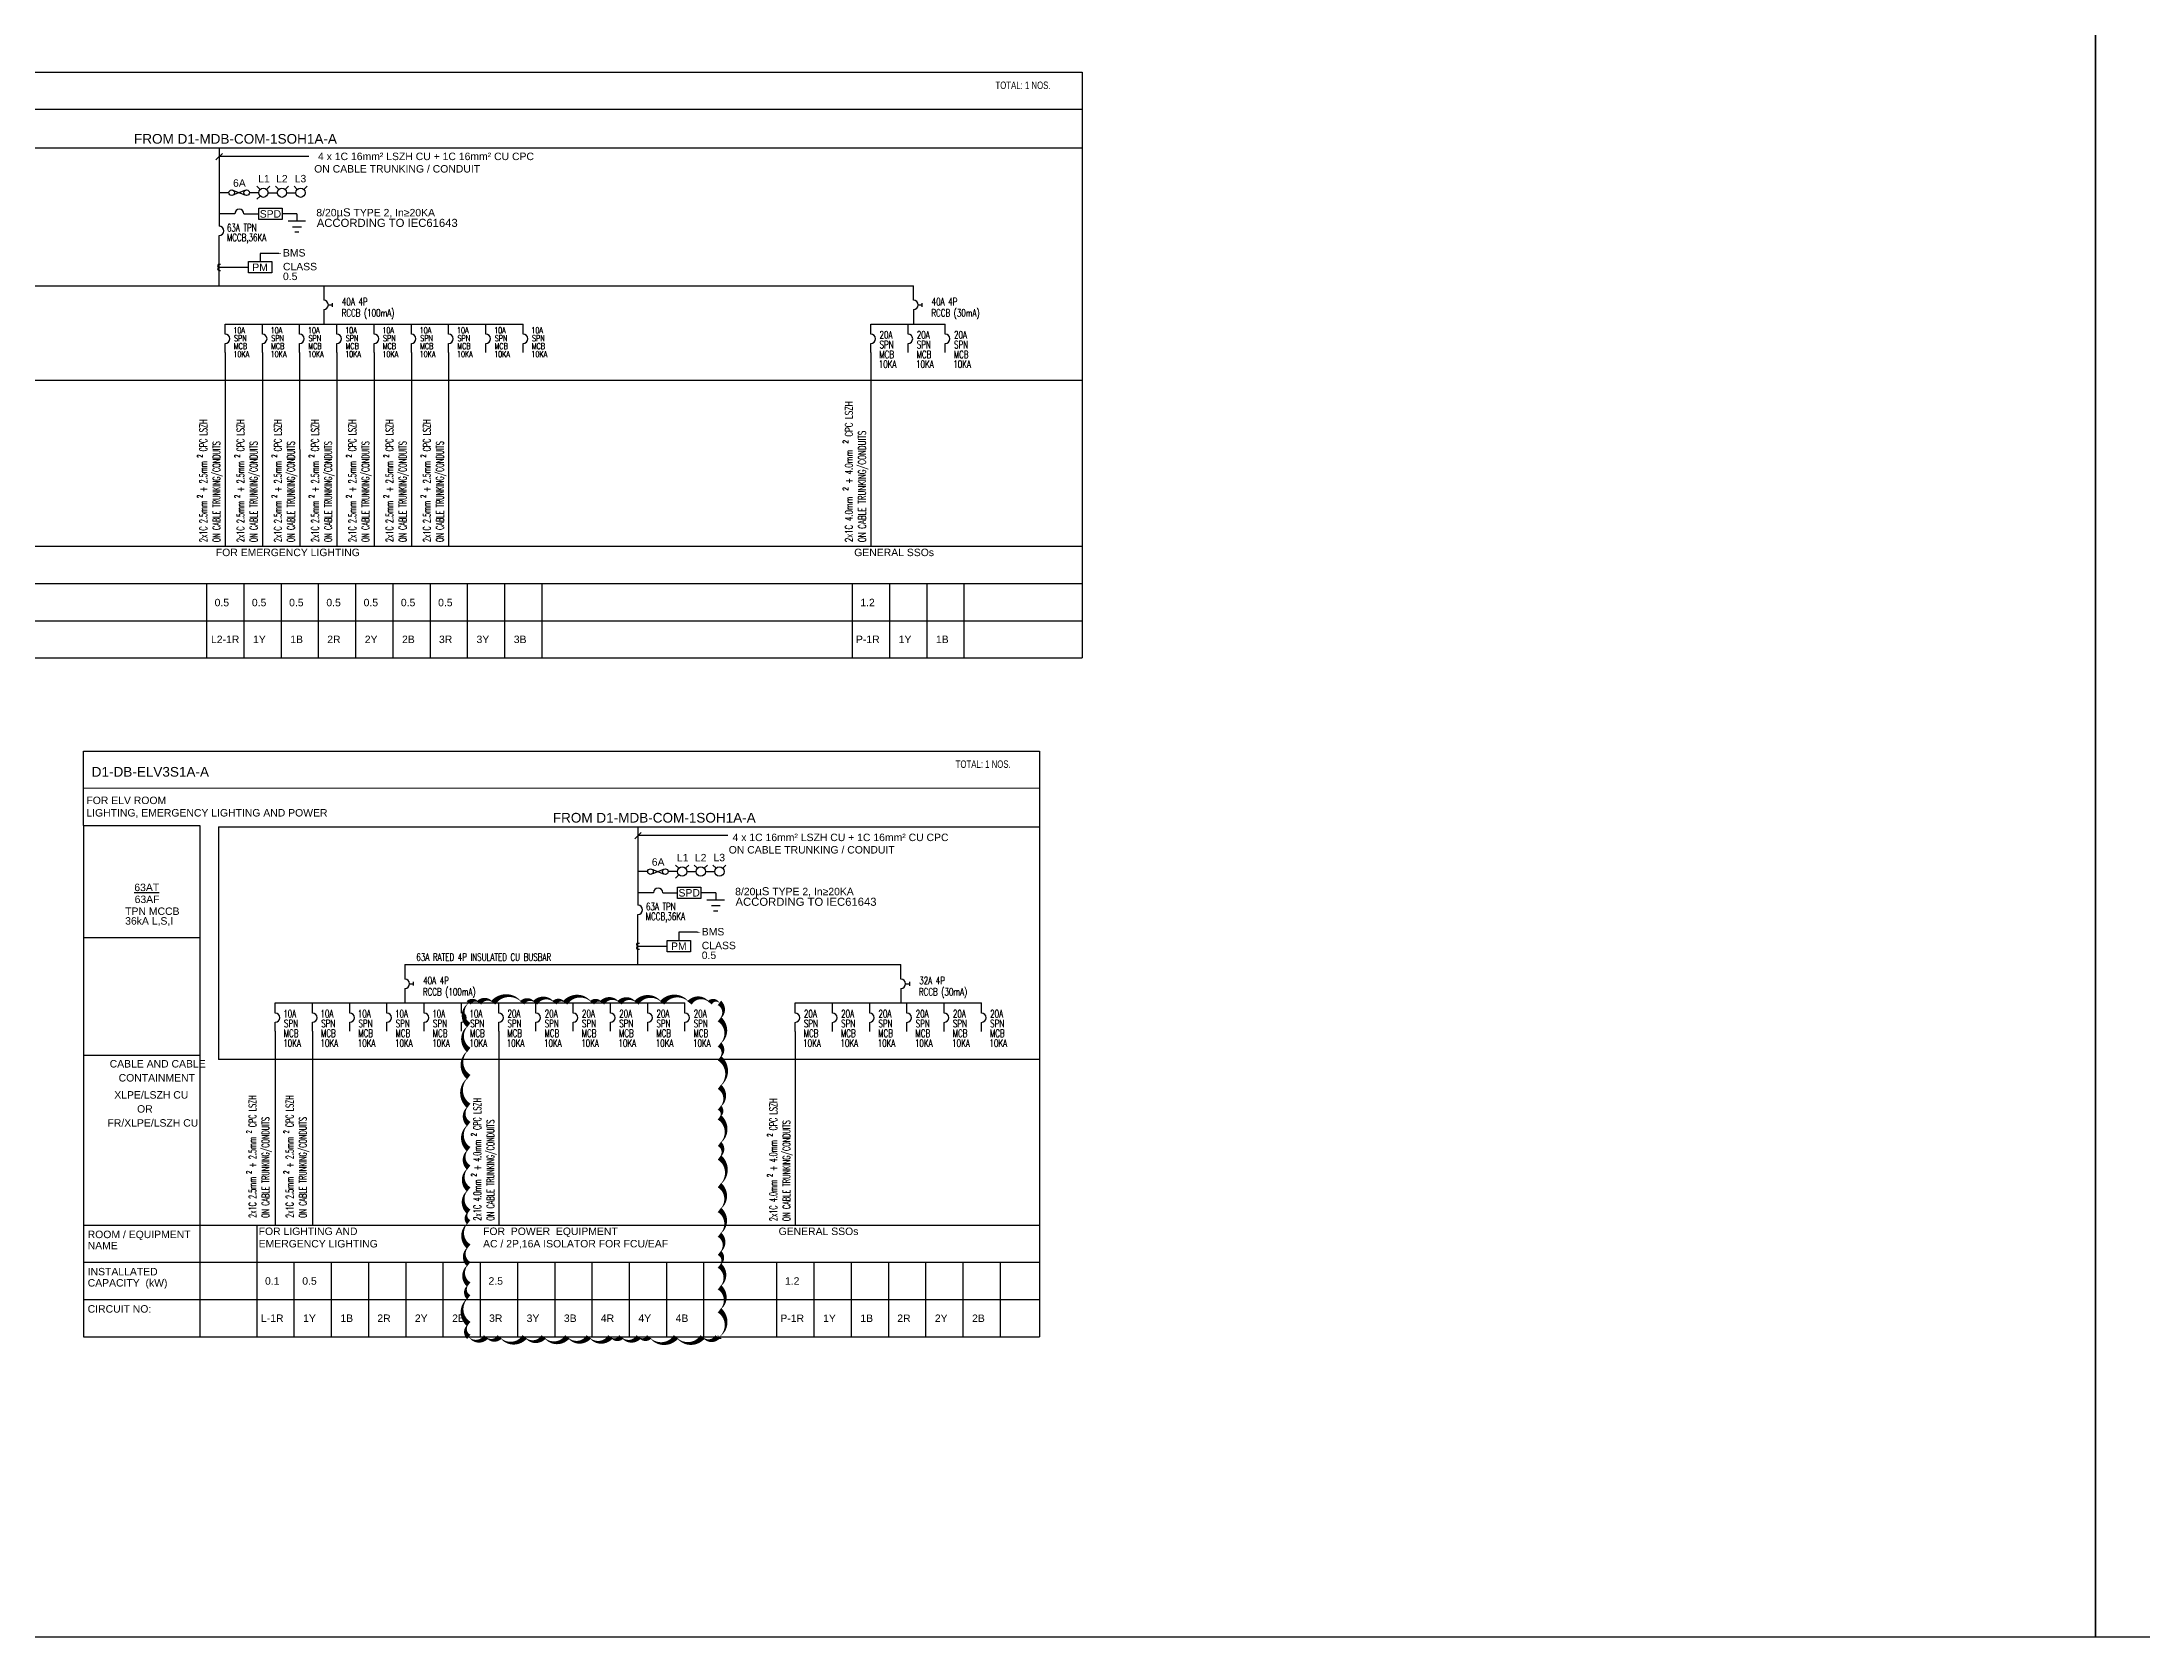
# Model space of a CAD drawing. Header units: inches. Extents: x 155818 to 1515405, y 4999 to 215277.
# Drawn here: x 416514 to 472893, y 134327 to 177145 of the extents above; entities that cross this region are included whole.
import ezdxf
from ezdxf.enums import TextEntityAlignment as Align

# ---------------------------------------------------------------- set-up
doc = ezdxf.new("R2010")
doc.units = ezdxf.units.IN
doc.header["$MEASUREMENT"] = 0
for name, color, linetype in [('-ME-E-Sch DB', 7, 'Continuous'), ('-ME-E-Sch DB_Tx', 7, 'Continuous'), ('E-_ELEC----_E-', 7, 'Continuous'), ('E_ELEC----_E-', 7, 'Continuous')]:
    doc.layers.add(name, color=color, linetype=linetype)
doc.layers.add('20260508 动力修改', color=6, linetype='Continuous', plot=False)
doc.styles.add('-ME-Romans', font='romans.shx', dxfattribs={"width": 0.7})
doc.styles.add('-ME_Romans', font='romans.shx', dxfattribs={"width": 0.8})
doc.styles.add('arial', font='arial.ttf')
doc.styles.add('MtXpl_Arial', font='arial.ttf')
doc.styles.get("Standard").update_dxf_attribs({"font": 'arial.ttf'})

msp = doc.modelspace()

# ---------------------------------------------------------------- linework, layer by layer
at = {"layer": '-ME-E-Sch DB', "color": 5}
for p, q in [((391424, 176333), (444438, 176335)), ((444438, 176335), (444438, 160609)), ((444438, 175335), (391424, 175333)), ((395048, 174303), (444438, 174305)), ((421270, 174303), (421270, 172198)), ((421183, 173980), (421356, 174153)), ((423682, 174067), (421270, 174067)), ((421520, 173099), (421270, 173099)), ((422333, 173099), (422083, 173099)), ((421687, 172530), (421270, 172530)), ((421937, 172530), (422333, 172530)), ((422333, 172683), (422962, 172683)), ((422333, 172377), (422333, 172683)), ((422962, 172683), (422962, 172377)), ((423358, 172530), (422962, 172530)), ((423358, 172530), (423358, 172345)), ((422962, 172377), (422333, 172377)), ((423123, 172345), (423593, 172345)), ((423242, 172187), (423478, 172187)), ((423301, 172047), (423414, 172047)), ((421270, 170602), (421270, 171948)), ((421270, 171098), (422054, 171098)), ((422054, 171251), (422684, 171251)), ((422054, 170945), (422054, 171251)), ((422684, 170945), (422054, 170945)), ((422684, 171251), (422684, 170945)), ((405343, 170602), (439909, 170603)), ((424077, 170602), (424077, 170212)), ((439909, 170212), (439909, 170602)), ((424077, 169962), (424077, 169573)), ((439909, 169962), (439909, 169573)), ((421430, 169573), (429430, 169573)), ((421430, 169302), (421430, 169573)), ((422430, 169302), (422430, 169573)), ((423430, 169302), (423430, 169573)), ((424430, 169302), (424430, 169573)), ((425430, 169302), (425430, 169573)), ((426430, 169302), (426430, 169573)), ((427430, 169302), (427430, 169573)), ((428430, 169302), (428430, 169573)), ((429430, 169302), (429430, 169573)), ((438765, 169302), (438765, 169573)), ((438765, 169573), (440765, 169573)), ((439765, 169302), (439765, 169573)), ((440765, 169302), (440765, 169573)), ((421430, 168811), (421430, 169052)), ((421430, 168811), (421432, 163610)), ((422430, 168811), (422430, 169052)), ((422430, 168811), (422432, 163610)), ((423430, 168811), (423430, 169052)), ((423430, 168811), (423432, 163610)), ((424430, 168811), (424430, 169052)), ((424430, 168811), (424432, 163610)), ((425430, 168811), (425430, 169052)), ((425430, 168811), (425432, 163611)), ((426430, 168811), (426430, 169052)), ((426430, 168812), (426432, 163611)), ((427430, 168811), (427430, 169052)), ((427430, 168812), (427432, 163612)), ((428430, 168811), (428430, 169052)), ((429430, 168811), (429430, 169052)), ((438765, 168811), (438765, 169052)), ((438765, 168811), (438767, 163610)), ((439765, 168810), (439765, 169052)), ((440765, 168811), (440765, 169052)), ((444438, 168055), (395048, 168055)), ((391434, 163609), (444438, 163611)), ((391434, 162609), (444438, 162609)), ((420932, 162609), (420932, 160609)), ((421932, 162609), (421932, 160609)), ((422932, 162609), (422932, 160609)), ((423932, 162609), (423932, 160609)), ((424932, 162609), (424932, 160609)), ((425932, 162609), (425932, 160609)), ((426932, 162609), (426932, 160609)), ((427932, 162609), (427932, 160609)), ((428932, 162609), (428932, 160609)), ((429932, 162609), (429932, 160609)), ((438267, 162609), (438267, 160609)), ((439267, 162609), (439267, 160609)), ((440267, 162609), (440267, 160609)), ((441267, 162609), (441267, 160609)), ((391434, 161609), (444438, 161609)), ((391424, 160609), (444438, 160609)), ((417631, 158109), (443292, 158111)), ((417631, 156109), (417631, 158109)), ((443292, 158111), (443292, 142385)), ((443292, 157111), (417631, 157109)), ((417631, 156109), (420755, 156109)), ((417631, 156109), (417631, 142385)), ((420755, 156109), (420755, 142385)), ((421255, 156078), (443292, 156080)), ((421255, 156078), (421255, 149831)), ((432426, 155755), (432599, 155928)), ((432513, 156078), (432513, 153973)), ((434925, 155842), (432513, 155842)), ((432763, 154874), (432513, 154874)), ((433576, 154874), (433326, 154874)), ((432930, 154305), (432513, 154305)), ((433180, 154305), (433576, 154305)), ((433576, 154458), (434205, 154458)), ((433576, 154152), (433576, 154458)), ((434205, 154152), (433576, 154152)), ((434205, 154458), (434205, 154152)), ((434601, 154305), (434205, 154305)), ((434366, 154120), (434836, 154120)), ((434485, 153962), (434721, 153962)), ((434601, 154305), (434601, 154120)), ((432513, 152377), (432513, 153723)), ((434544, 153822), (434657, 153822)), ((417631, 153109), (420755, 153109)), ((432513, 152873), (433297, 152873)), ((433297, 153026), (433927, 153026)), ((433297, 152720), (433297, 153026)), ((433927, 153026), (433927, 152720)), ((426258, 152378), (426258, 151988)), ((426258, 152378), (439575, 152377)), ((433927, 152720), (433297, 152720)), ((439575, 151987), (439575, 152377)), ((426258, 151738), (426258, 151349)), ((439575, 151737), (439575, 151348)), ((422776, 151349), (433776, 151349)), ((422776, 151078), (422776, 151349)), ((423776, 151078), (423776, 151349)), ((424776, 151078), (424776, 151349)), ((425776, 151078), (425776, 151349)), ((426776, 151078), (426776, 151349)), ((427776, 151078), (427776, 151349)), ((428776, 151078), (428776, 151349)), ((429776, 151078), (429776, 151349)), ((430776, 151078), (430776, 151349)), ((431776, 151078), (431776, 151349)), ((432776, 151078), (432776, 151349)), ((433776, 151078), (433776, 151349)), ((436735, 151077), (436735, 151348)), ((436735, 151348), (441735, 151348)), ((437735, 151077), (437735, 151348)), ((438735, 151077), (438735, 151348)), ((439735, 151077), (439735, 151348)), ((440735, 151077), (440735, 151348)), ((441735, 151077), (441735, 151348)), ((422776, 150587), (422776, 150828)), ((422776, 150587), (422778, 145386)), ((423776, 150587), (423776, 150828)), ((423776, 150587), (423778, 145386)), ((424776, 150587), (424776, 150828)), ((425776, 150587), (425776, 150828)), ((426776, 150587), (426776, 150828)), ((427776, 150587), (427776, 150828)), ((428776, 150587), (428776, 150828)), ((428776, 150587), (428778, 145386)), ((429776, 150587), (429776, 150828)), ((430776, 150587), (430776, 150828)), ((431776, 150587), (431776, 150828)), ((432776, 150587), (432776, 150828)), ((433776, 150587), (433776, 150828)), ((436735, 150586), (436735, 150827)), ((436735, 150586), (436737, 145385)), ((437735, 150586), (437735, 150827)), ((438735, 150586), (438735, 150827)), ((439735, 150586), (439735, 150827)), ((440735, 150586), (440735, 150827)), ((441735, 150586), (441735, 150827)), ((417641, 149947), (420761, 149947)), ((443292, 149831), (421255, 149831)), ((417641, 145385), (443292, 145386)), ((422278, 145386), (422278, 142385)), ((417641, 144385), (443292, 144385)), ((423278, 144385), (423278, 142385)), ((424278, 144385), (424278, 142385)), ((425278, 144385), (425278, 142385)), ((426278, 144385), (426278, 142385)), ((427278, 144385), (427278, 142385)), ((428278, 144385), (428278, 142385)), ((429278, 144385), (429278, 142385)), ((430278, 144385), (430278, 142385)), ((431278, 144385), (431278, 142385)), ((432278, 144385), (432278, 142385)), ((433278, 144385), (433278, 142385)), ((434278, 144385), (434278, 142385)), ((436237, 144384), (436237, 142384)), ((437237, 144384), (437237, 142384)), ((438237, 144384), (438237, 142384)), ((439237, 144384), (439237, 142384)), ((440237, 144384), (440237, 142384)), ((441237, 144384), (441237, 142384)), ((442237, 144384), (442237, 142384)), ((417641, 143385), (443292, 143385)), ((417631, 142385), (443292, 142385))]:
    msp.add_line(p, q, dxfattribs=at)
for points in [[(422857, 171471), (422372, 171471), (422372, 171251)], [(434100, 153246), (433615, 153246), (433615, 153026)]]:
    msp.add_lwpolyline(points, dxfattribs=at)
for points in [[(422857, 171488), (422957, 171471), (422857, 171454)], [(434100, 153263), (434200, 153246), (434100, 153229)]]:
    msp.add_solid(points, dxfattribs=at)
at = {"color": 5}
for p, q in [((421958, 173155), (421657, 173042)), ((421657, 173155), (421958, 173042))]:
    msp.add_line(p, q, dxfattribs=at)
at = {"color": 5, "ltscale": 0.5}
for p, q in [((421270, 171182), (421311, 171182)), ((421270, 171014), (421311, 171014))]:
    msp.add_line(p, q, dxfattribs=at)
for p, q in [((433201, 154930), (432900, 154817)), ((432900, 154930), (433201, 154817))]:
    msp.add_line(p, q)
at = {"ltscale": 0.5}
for p, q in [((432513, 152957), (432554, 152957)), ((432513, 152789), (432554, 152789))]:
    msp.add_line(p, q, dxfattribs=at)
for points in [[(366368, 215277), (471643, 215277), (471643, 134327), (366368, 134327)], [(471643, 215277), (576918, 215277), (576918, 134327), (471643, 134327)]]:
    msp.add_lwpolyline(points, close=True)
at = {"color": 5}
for centre in [(421608, 173099), (422008, 173099)]:
    msp.add_circle(centre, 75, dxfattribs=at)
for centre in [(432851, 154874), (433251, 154874)]:
    msp.add_circle(centre, 75)
at = {"color": 5, "ltscale": 0.5}
for centre in [(421270, 171140), (421270, 171056)]:
    msp.add_arc(centre, 42, 90, 270, dxfattribs=at)
at = {"ltscale": 0.5}
for centre in [(432513, 152915), (432513, 152831)]:
    msp.add_arc(centre, 42, 90, 270, dxfattribs=at)
at = {"layer": '20260508 动力修改'}
msp.add_lwpolyline([(427972, 142385, 0, 150, 0.498582), (428435, 142385, 0, 150, 0.498582), (428798, 142385, 0, 150, 0.498582), (429474, 142385, 0, 150, 0.498582), (429983, 142385, 0, 150, 0.498582), (430617, 142385, 0, 150, 0.498582), (431194, 142385, 0, 150, 0.498582), (431776, 142385, 0, 150, 0.498582), (432067, 142385, 0, 150, 0.498582), (432534, 142385, 0, 150, 0.498582), (432815, 142385, 0, 150, 0.498582), (433537, 142385, 0, 150, 0.498582), (434249, 142385, 0, 150, 0.498582), (434649, 142385, 0, 150, 0.498582), (434701, 142385, 0, 150, 0.498582), (434701, 143097, 0, 150, 0.498582), (434701, 143715, 0, 150, 0.498582), (434701, 144297, 0, 150, 0.498582), (434701, 144640, 0, 150, 0.498582), (434701, 145128, 0, 150, 0.498582), (434701, 145793, 0, 150, 0.498582), (434701, 146458, 0, 150, 0.498582), (434701, 147201, 0, 150, 0.498582), (434701, 147565, 0, 150, 0.498582), (434701, 148277, 0, 150, 0.498582), (434701, 148537, 0, 150, 0.498582), (434701, 149098, 0, 150, 0.498582), (434701, 149867, 0, 150, 0.498582), (434701, 150231, 0, 150, 0.498582), (434701, 150911, 0, 150, 0.498582), (434701, 151349, 0, 150, 0.498582), (434441, 151349, 0, 150, 0.498582), (433900, 151349, 0, 150, 0.498582), (433163, 151349, 0, 150, 0.498582), (432472, 151349, 0, 150, 0.498582), (432019, 151349, 0, 150, 0.498582), (431552, 151349, 0, 150, 0.498582), (431282, 151349, 0, 150, 0.498582), (430559, 151349, 0, 150, 0.498582), (430274, 151349, 0, 150, 0.498582), (429754, 151349, 0, 150, 0.498582), (429406, 151349, 0, 150, 0.498582), (428627, 151349, 0, 150, 0.498582), (428247, 151349, 0, 150, 0.498582), (427972, 151349, 0, 150, 0.498582), (427972, 150752, 0, 150, 0.498582), (427972, 150087, 0, 150, 0.498582), (427972, 149359, 0, 150, 0.498582), (427972, 148585, 0, 150, 0.498582), (427972, 148097, 0, 150, 0.498582), (427972, 147421, 0, 150, 0.498582), (427972, 146928, 0, 150, 0.498582), (427972, 146341, 0, 150, 0.498582), (427972, 145743, 0, 150, 0.498582), (427972, 145462, 0, 150, 0.498582), (427972, 144808, 0, 150, 0.498582), (427972, 144335, 0, 150, 0.498582), (427972, 143789, 0, 150, 0.498582), (427972, 143446, 0, 150, 0.498582), (427972, 142729, 0, 150, 0.498582)], format="xyseb", close=True, dxfattribs=at)
at = {"layer": 'Defpoints'}
for points in [[(366368, 215277), (471643, 215277), (471643, 134327), (366368, 134327)], [(471643, 215277), (576918, 215277), (576918, 134327), (471643, 134327)]]:
    msp.add_lwpolyline(points, close=True, dxfattribs=at)
at = {"layer": 'E-_ELEC----_E-', "color": 5}
for p, q in [((422369, 173187), (422281, 173276)), ((422546, 173187), (422634, 173276)), ((422583, 173099), (422833, 173099)), ((422869, 173187), (422781, 173276)), ((423046, 173187), (423134, 173276)), ((423083, 173099), (423333, 173099)), ((423369, 173187), (423281, 173276)), ((423546, 173187), (423634, 173276)), ((422369, 173010), (422281, 172922)), ((433612, 154962), (433524, 155050)), ((433789, 154962), (433877, 155050)), ((434112, 154962), (434024, 155050)), ((434289, 154962), (434377, 155050)), ((434612, 154962), (434524, 155050)), ((434789, 154962), (434877, 155050)), ((433612, 154785), (433524, 154697)), ((433826, 154874), (434076, 154874)), ((434326, 154874), (434576, 154874))]:
    msp.add_line(p, q, dxfattribs=at)
for centre in [(422457, 173099), (422957, 173099), (423457, 173099), (433701, 154874), (434201, 154874), (434701, 154874)]:
    msp.add_circle(centre, 125, dxfattribs=at)
at = {"layer": 'E_ELEC----_E-', "color": 5}
for p, q in [((424202, 170087), (424302, 170087)), ((424302, 170137), (424302, 170037)), ((440034, 170087), (440134, 170087)), ((440134, 170137), (440134, 170037))]:
    msp.add_line(p, q, dxfattribs=at)
at = {"layer": 'E_ELEC----_E-'}
for p, q in [((426383, 151863), (426483, 151863)), ((426483, 151913), (426483, 151813)), ((439700, 151862), (439800, 151862)), ((439800, 151912), (439800, 151812))]:
    msp.add_line(p, q, dxfattribs=at)
at = {"layer": 'E_ELEC----_E-', "color": 5}
for centre, start, end in [((421812, 172530), 0, 180), ((421270, 172073), 270, 90), ((424077, 170087), 270, 90), ((439909, 170087), 270, 90), ((421430, 169177), 270, 90), ((422430, 169177), 270, 90), ((423430, 169177), 270, 90), ((424430, 169177), 270, 90), ((425430, 169177), 270, 90), ((426430, 169177), 270, 90), ((427430, 169177), 270, 90), ((428430, 169177), 270, 90), ((429430, 169177), 270, 90), ((438765, 169177), 270, 90), ((439765, 169177), 270, 90), ((440765, 169177), 270, 90)]:
    msp.add_arc(centre, 125, start, end, dxfattribs=at)
at = {"layer": 'E_ELEC----_E-'}
for centre, start, end in [((432513, 153848), 270, 90), ((433055, 154305), 0, 180), ((426258, 151863), 270, 90), ((439575, 151862), 270, 90), ((422776, 150953), 270, 90), ((423776, 150953), 270, 90), ((424776, 150953), 270, 90), ((425776, 150953), 270, 90), ((426776, 150953), 270, 90), ((427776, 150953), 270, 90), ((428776, 150953), 270, 90), ((429776, 150953), 270, 90), ((430776, 150953), 270, 90), ((431776, 150953), 270, 90), ((432776, 150953), 270, 90), ((433776, 150953), 270, 90), ((436735, 150952), 270, 90), ((437735, 150952), 270, 90), ((438735, 150952), 270, 90), ((439735, 150952), 270, 90), ((440735, 150952), 270, 90), ((441735, 150952), 270, 90)]:
    msp.add_arc(centre, 125, start, end, dxfattribs=at)

# ---------------------------------------------------------------- texts
at = {"layer": '-ME-E-Sch DB', "color": 5}
for s, p in [('ON CABLE TRUNKING / CONDUIT', (423822, 173640)), (' 4 x 1C 16mm² LSZH CU + 1C 16mm² CU CPC', (423847, 173974)), ('6A', (421643, 173258)), ('BMS', (422983, 171386)), ('0.5', (422984, 170753)), ('CLASS', (422983, 171016)), (' 4 x 1C 16mm² LSZH CU + 1C 16mm² CU CPC', (434976, 155693)), ('6A', (432886, 155032)), ('ON CABLE TRUNKING / CONDUIT', (434951, 155360)), ('BMS', (434227, 153161)), ('CLASS', (434227, 152791)), ('0.5', (434227, 152528))]:
    msp.add_text(s, height=200, dxfattribs=at).set_placement(p)
for s, p in [('SPD', (422647, 172530)), ('PM', (422369, 171098)), ('SPD', (433890, 154305)), ('PM', (433612, 152873))]:
    msp.add_text(s, height=200, dxfattribs=at).set_placement(p, align=Align.MIDDLE_CENTER)
at = {"layer": '-ME-E-Sch DB', "color": 5, "style": 'MtXpl_Arial'}
for s, height, p in [('8/20', 200, (423879, 172464)), ('µS', 216.7, (424423, 172464)), (' TYPE 2, In≥20KA', 200, (424800, 172464)), ('ACCORDING TO IEC61643', 216.67, (423891, 172181)), ('ACCORDING TO IEC61643', 216.67, (435134, 153956)), ('8/20', 200, (435123, 154239)), ('µS', 216.7, (435666, 154239)), (' TYPE 2, In≥20KA', 200, (436043, 154239))]:
    msp.add_text(s, height=height, dxfattribs=at).set_placement(p)
at = {"layer": '-ME-E-Sch DB', "color": 5, "style": '-ME-Romans', "width": 0.7}
for s, p in [('40A 4P', (424567, 170073)), ('40A 4P', (440399, 170073)), ('RCCB (100mA)', (424560, 169772)), ('RCCB (30mA)', (440392, 169772)), ('63A RATED 4P INSULATED CU BUSBAR', (426566, 152478)), ('40A 4P', (426747, 151849)), ('RCCB (100mA)', (426741, 151548)), ('RCCB (30mA)', (440058, 151547)), ('32A 4P', (440065, 151848))]:
    msp.add_text(s, height=200, dxfattribs=at).set_placement(p)
at = {"layer": '-ME-E-Sch DB_Tx', "color": 5, "width": 0.75}
for p in [(442112, 175983), (441043, 157759)]:
    msp.add_text('TOTAL: 1 NOS.', height=200, dxfattribs=at).set_placement(p, align=Align.MIDDLE_LEFT)
at = {"layer": '-ME-E-Sch DB_Tx', "color": 5}
for s, height, p in [('FROM D1-MDB-COM-1SOH1A-A', 260, (418985, 174415)), ('FOR EMERGENCY LIGHTING', 200, (421182, 163343)), ('GENERAL SSOs', 200, (438320, 163343)), ('D1-DB-ELV3S1A-A', 260, (417849, 157423)), ('FROM D1-MDB-COM-1SOH1A-A', 260, (430228, 156190)), ('%%U63AT', 200, (418993, 154350)), ('TPN MCCB', 200, (418747, 153711)), ('63AF', 200, (419001, 154030)), ('36kA L,S,I', 200, (418747, 153451)), ('CABLE AND CABLE', 200, (418331, 149615)), ('CONTAINMENT', 200, (418572, 149239)), ('XLPE/LSZH CU', 200, (418455, 148780)), ('OR', 200, (419067, 148404)), ('FR/XLPE/LSZH CU', 200, (418272, 148028)), ('FOR LIGHTING AND', 200, (422331, 145119)), ('EMERGENCY LIGHTING', 200, (422331, 144785)), ('GENERAL SSOs', 200, (436290, 145118))]:
    msp.add_text(s, height=height, dxfattribs=at).set_placement(p)
at = {"layer": '-ME-E-Sch DB_Tx', "color": 5, "style": '-ME-Romans', "width": 0.7}
for s, height, p in [('63A TPN', 200, (421479, 172059)), ('MCCB,36KA', 200, (421479, 171796)), ('10A', 162, (421653, 169325)), ('SPN', 162, (421669, 169112)), ('10A', 162, (422653, 169325)), ('SPN', 162, (422669, 169112)), ('10A', 162, (423653, 169325)), ('SPN', 162, (423669, 169112)), ('10A', 162, (424653, 169325)), ('SPN', 162, (424669, 169112)), ('10A', 162, (425653, 169325)), ('SPN', 162, (425669, 169112)), ('10A', 162, (426653, 169325)), ('SPN', 162, (426669, 169112)), ('10A', 162, (427653, 169325)), ('SPN', 162, (427669, 169112)), ('10A', 162, (428653, 169325)), ('SPN', 162, (428669, 169112)), ('10A', 162, (429653, 169325)), ('SPN', 162, (429669, 169112)), ('20A', 200, (439000, 169184)), ('20A', 200, (440000, 169184)), ('20A', 200, (441000, 169184)), ('10KA', 162, (421653, 168685)), ('MCB', 162, (421664, 168899)), ('10KA', 162, (422653, 168685)), ('MCB', 162, (422664, 168899)), ('10KA', 162, (423653, 168685)), ('MCB', 162, (423664, 168899)), ('10KA', 162, (424653, 168685)), ('MCB', 162, (424664, 168899)), ('10KA', 162, (425653, 168685)), ('MCB', 162, (425664, 168899)), ('10KA', 162, (426653, 168685)), ('MCB', 162, (426664, 168899)), ('10KA', 162, (427653, 168685)), ('MCB', 162, (427664, 168899)), ('10KA', 162, (428653, 168685)), ('MCB', 162, (428664, 168899)), ('10KA', 162, (429653, 168685)), ('MCB', 162, (429664, 168899)), ('10KA', 200, (438980, 168394)), ('MCB', 200, (438993, 168657)), ('SPN', 200, (439000, 168921)), ('10KA', 200, (439980, 168394)), ('MCB', 200, (439993, 168657)), ('SPN', 200, (440000, 168920)), ('10KA', 200, (440980, 168394)), ('MCB', 200, (440993, 168657)), ('SPN', 200, (441000, 168921)), ('63A TPN', 200, (432729, 153835)), ('MCCB,36KA', 200, (432722, 153572)), ('10A', 200, (422991, 150960)), ('10A', 200, (423991, 150960)), ('10A', 200, (424991, 150960)), ('10A', 200, (425991, 150960)), ('10A', 200, (426991, 150960)), ('10A', 200, (427991, 150960)), ('20A', 200, (429011, 150960)), ('20A', 200, (430011, 150960)), ('20A', 200, (431011, 150960)), ('20A', 200, (432011, 150960)), ('20A', 200, (433011, 150960)), ('20A', 200, (434011, 150960)), ('20A', 200, (436970, 150959)), ('20A', 200, (437970, 150959)), ('20A', 200, (438970, 150959)), ('20A', 200, (439970, 150959)), ('20A', 200, (440970, 150959)), ('20A', 200, (441970, 150959)), ('MCB', 200, (423004, 150434)), ('SPN', 200, (423011, 150697)), ('MCB', 200, (424004, 150434)), ('SPN', 200, (424011, 150697)), ('MCB', 200, (425004, 150434)), ('SPN', 200, (425011, 150697)), ('MCB', 200, (426004, 150434)), ('SPN', 200, (426011, 150697)), ('MCB', 200, (427004, 150434)), ('SPN', 200, (427011, 150697)), ('MCB', 200, (428004, 150434)), ('SPN', 200, (428011, 150697)), ('MCB', 200, (429004, 150434)), ('SPN', 200, (429011, 150697)), ('MCB', 200, (430004, 150434)), ('SPN', 200, (430011, 150697)), ('MCB', 200, (431004, 150434)), ('SPN', 200, (431011, 150697)), ('MCB', 200, (432004, 150434)), ('SPN', 200, (432011, 150697)), ('MCB', 200, (433004, 150434)), ('SPN', 200, (433011, 150697)), ('MCB', 200, (434004, 150434)), ('SPN', 200, (434011, 150697)), ('MCB', 200, (436963, 150433)), ('SPN', 200, (436970, 150696)), ('MCB', 200, (437963, 150433)), ('SPN', 200, (437970, 150696)), ('MCB', 200, (438963, 150433)), ('SPN', 200, (438970, 150696)), ('MCB', 200, (439963, 150433)), ('SPN', 200, (439970, 150696)), ('MCB', 200, (440963, 150433)), ('SPN', 200, (440970, 150696)), ('MCB', 200, (441963, 150433)), ('SPN', 200, (441970, 150696)), ('10KA', 200, (422991, 150170)), ('10KA', 200, (423991, 150170)), ('10KA', 200, (424991, 150170)), ('10KA', 200, (425991, 150170)), ('10KA', 200, (426991, 150170)), ('10KA', 200, (427991, 150170)), ('10KA', 200, (428991, 150170)), ('10KA', 200, (429991, 150170)), ('10KA', 200, (430991, 150170)), ('10KA', 200, (431991, 150170)), ('10KA', 200, (432991, 150170)), ('10KA', 200, (433991, 150170)), ('10KA', 200, (436950, 150170)), ('10KA', 200, (437950, 150170)), ('10KA', 200, (438950, 150170)), ('10KA', 200, (439950, 150170)), ('10KA', 200, (440950, 150170)), ('10KA', 200, (441950, 150170))]:
    msp.add_text(s, height=height, dxfattribs=at).set_placement(p)
at = {"layer": '-ME-E-Sch DB_Tx', "color": 5, "style": '-ME_Romans'}
for s, height, width, p in [(' CPC LSZH', 200, 0.7, (438278, 166454)), (' CPC LSZH', 200, 0.6, (420945, 166066)), (' CPC LSZH', 200, 0.6, (421945, 166066)), (' CPC LSZH', 200, 0.6, (422945, 166066)), (' CPC LSZH', 200, 0.6, (423945, 166066)), (' CPC LSZH', 200, 0.6, (424945, 166067)), (' CPC LSZH', 200, 0.6, (425945, 166067)), (' CPC LSZH', 200, 0.6, (426945, 166067)), ('2', 140, 0.7, (438155, 166361)), ('ON CABLE TRUNKING/CONDUITS', 200, 0.7, (438630, 163716)), ('2', 140, 0.6, (420822, 165986)), (' + 2.5mm', 200, 0.6, (420945, 164981)), ('ON CABLE TRUNKING/CONDUITS', 200, 0.6, (421298, 163718)), ('2', 140, 0.6, (421822, 165986)), (' + 2.5mm', 200, 0.6, (421945, 164981)), ('ON CABLE TRUNKING/CONDUITS', 200, 0.6, (422298, 163718)), ('2', 140, 0.6, (422822, 165986)), (' + 2.5mm', 200, 0.6, (422945, 164981)), ('ON CABLE TRUNKING/CONDUITS', 200, 0.6, (423298, 163718)), ('2', 140, 0.6, (423822, 165986)), (' + 2.5mm', 200, 0.6, (423945, 164981)), ('ON CABLE TRUNKING/CONDUITS', 200, 0.6, (424298, 163719)), ('2', 140, 0.6, (424822, 165987)), (' + 2.5mm', 200, 0.6, (424945, 164981)), ('ON CABLE TRUNKING/CONDUITS', 200, 0.6, (425298, 163719)), ('2', 140, 0.6, (425822, 165987)), (' + 2.5mm', 200, 0.6, (425945, 164982)), ('ON CABLE TRUNKING/CONDUITS', 200, 0.6, (426298, 163720)), ('2', 140, 0.6, (426822, 165987)), (' + 2.5mm', 200, 0.6, (426945, 164982)), ('ON CABLE TRUNKING/CONDUITS', 200, 0.6, (427298, 163720)), (' + 4.0mm', 200, 0.7, (438278, 165188)), ('2', 140, 0.6, (420822, 164901)), ('2x1C 2.5mm', 200, 0.6, (420945, 163718)), ('2', 140, 0.6, (421822, 164901)), ('2x1C 2.5mm', 200, 0.6, (421945, 163718)), ('2', 140, 0.6, (422822, 164901)), ('2x1C 2.5mm', 200, 0.6, (422945, 163718)), ('2', 140, 0.6, (423822, 164901)), ('2x1C 2.5mm', 200, 0.6, (423945, 163719)), ('2', 140, 0.6, (424822, 164901)), ('2x1C 2.5mm', 200, 0.6, (424945, 163719)), ('2', 140, 0.6, (425822, 164902)), ('2x1C 2.5mm', 200, 0.6, (425945, 163720)), ('2', 140, 0.6, (426822, 164902)), ('2x1C 2.5mm', 200, 0.6, (426945, 163720)), ('2', 140, 0.7, (438155, 165095)), ('2x1C 4.0mm', 200, 0.7, (438278, 163716)), (' CPC LSZH', 200, 0.6, (422264, 147924)), (' CPC LSZH', 200, 0.6, (423264, 147924)), (' CPC LSZH', 200, 0.6, (428301, 147852)), (' CPC LSZH', 200, 0.6, (436248, 147838)), ('2', 140, 0.6, (422141, 147844)), ('ON CABLE TRUNKING/CONDUITS', 200, 0.6, (422617, 145577)), ('2', 140, 0.6, (423141, 147844)), ('ON CABLE TRUNKING/CONDUITS', 200, 0.6, (423617, 145577)), ('2', 140, 0.6, (428178, 147772)), ('ON CABLE TRUNKING/CONDUITS', 200, 0.6, (428654, 145505)), ('2', 140, 0.6, (436124, 147758)), ('ON CABLE TRUNKING/CONDUITS', 200, 0.6, (436600, 145490)), (' + 2.5mm', 200, 0.6, (422264, 146839)), (' + 2.5mm', 200, 0.6, (423264, 146839)), (' + 4.0mm', 200, 0.6, (428301, 146767)), (' + 4.0mm', 200, 0.6, (436248, 146753)), ('2', 140, 0.6, (422141, 146759)), ('2x1C 2.5mm', 200, 0.6, (422264, 145577)), ('2', 140, 0.6, (423141, 146759)), ('2x1C 2.5mm', 200, 0.6, (423264, 145577)), ('2', 140, 0.6, (428178, 146687)), ('2', 140, 0.6, (436124, 146673)), ('2x1C 4.0mm', 200, 0.6, (428301, 145505)), ('2x1C 4.0mm', 200, 0.6, (436248, 145490))]:
    msp.add_text(s, height=height, rotation=90, dxfattribs=dict(at, width=width)).set_placement(p)
at = {"layer": '-ME-E-Sch DB_Tx', "color": 5}
for s, p in [('0.5', (421343, 162097)), ('0.5', (422343, 162097)), ('0.5', (423343, 162097)), ('0.5', (424343, 162097)), ('0.5', (425343, 162097)), ('0.5', (426343, 162097)), ('0.5', (427343, 162097)), ('1.2', (438678, 162097)), ('L2-1R', (421432, 161109)), ('1Y', (422351, 161109)), ('1B', (423351, 161109)), ('2R', (424351, 161109)), ('2Y', (425351, 161109)), ('2B', (426351, 161109)), ('3R', (427351, 161109)), ('3Y', (428351, 161109)), ('3B', (429351, 161109)), ('P-1R', (438685, 161109)), ('1Y', (439685, 161109)), ('1B', (440685, 161109)), ('0.1', (422696, 143885)), ('0.5', (423696, 143885)), ('2.5', (428696, 143885)), ('1.2', (436655, 143884)), ('L-1R', (422696, 142885)), ('1Y', (423696, 142885)), ('1B', (424696, 142885)), ('2R', (425696, 142885)), ('2Y', (426696, 142885)), ('2B', (427696, 142885)), ('3R', (428696, 142885)), ('3Y', (429696, 142885)), ('3B', (430696, 142885)), ('4R', (431696, 142885)), ('4Y', (432696, 142885)), ('4B', (433696, 142885)), ('P-1R', (436655, 142884)), ('1Y', (437655, 142884)), ('1B', (438655, 142884)), ('2R', (439655, 142884)), ('2Y', (440655, 142884)), ('2B', (441655, 142884))]:
    msp.add_text(s, height=200, dxfattribs=at).set_placement(p, align=Align.MIDDLE_CENTER)
at = {"layer": '-ME-E-Sch DB_Tx', "color": 7}
for s, p in [('FOR ELV ROOM', (417706, 156687)), ('LIGHTING, EMERGENCY LIGHTING AND POWER', (417706, 156353))]:
    msp.add_text(s, height=200, dxfattribs=at).set_placement(p)
at = {"layer": '-ME-E-Sch DB_Tx', "color": 5}
for s, p in [('ROOM / EQUIPMENT ', (417741, 145135)), ('NAME', (417741, 144835)), ('CAPACITY  (kW)', (417741, 143835)), ('INSTALLATED ', (417741, 144135)), ('CIRCUIT NO:', (417741, 143135))]:
    msp.add_text(s, height=200, dxfattribs=at).set_placement(p, align=Align.MIDDLE_LEFT)
at = {"layer": '-ME-E-Sch DB_Tx', "color": 5, "insert": (428356, 145319), "char_height": 200, "width": 8875.03, "attachment_point": 1}
msp.add_mtext('FOR  POWER  EQUIPMENT\\PAC / 2P,16A ISOLATOR FOR FCU/EAF ', dxfattribs=at)
at = {"layer": 'E-_ELEC----_E-', "color": 5, "ltscale": 10, "style": 'arial'}
for s, p in [('L1', (422317, 173374)), ('L2', (422799, 173374)), ('L3', (423298, 173377)), ('L1', (433561, 155149)), ('L2', (434042, 155149)), ('L3', (434541, 155152))]:
    msp.add_text(s, height=200, dxfattribs=at).set_placement(p)

doc.saveas('drawing.dxf')
